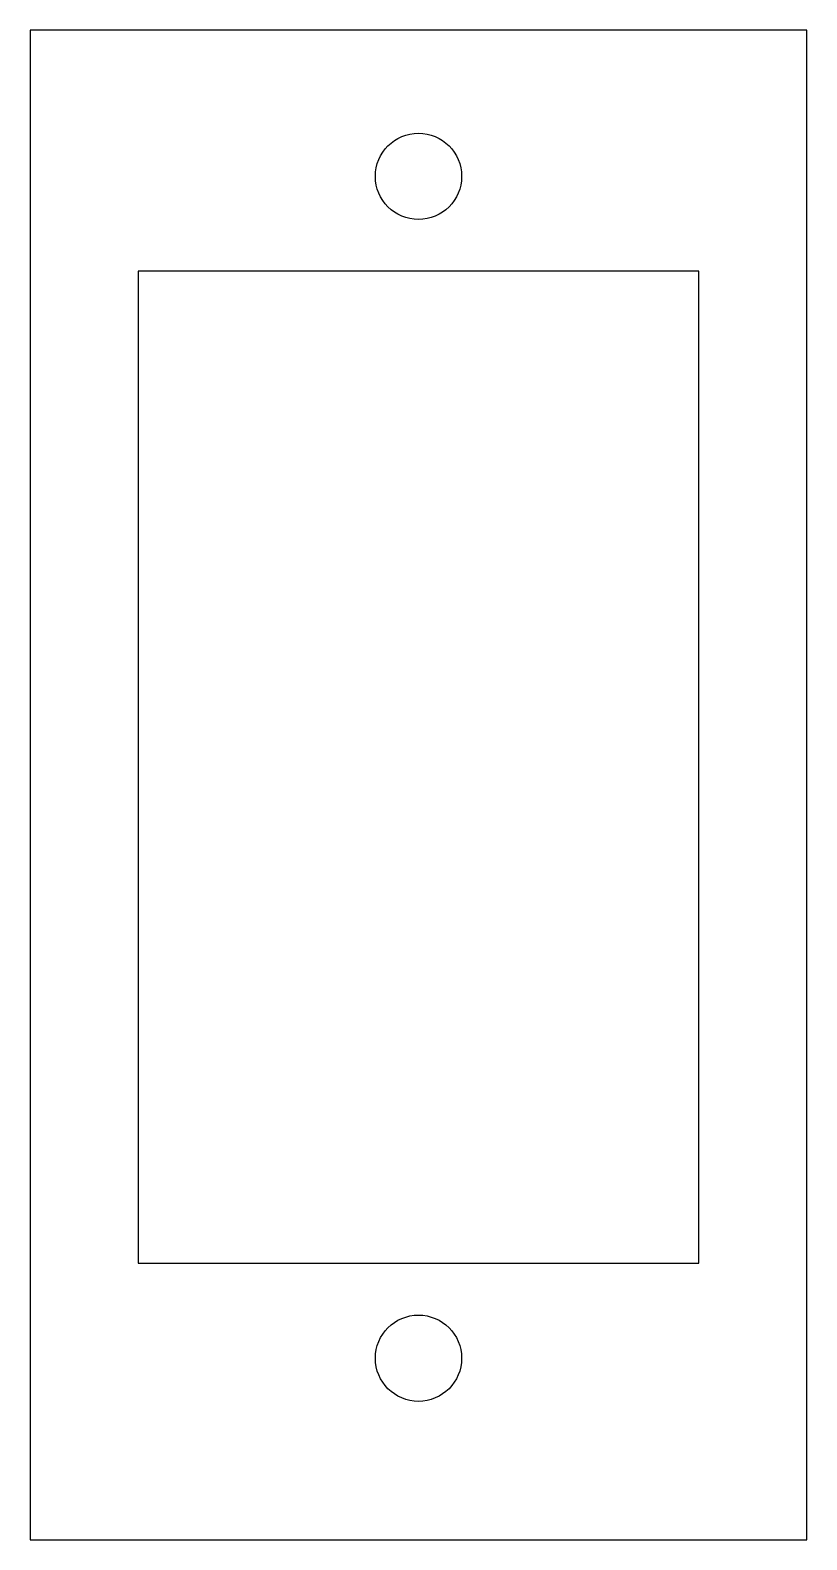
# Model space of a CAD drawing. Header units: millimetres. Extents: x -93 to -75, y -12.8 to 22.2.
import ezdxf

# ---------------------------------------------------------------- set-up
doc = ezdxf.new("R2010")
doc.units = ezdxf.units.MM

msp = doc.modelspace()

# ---------------------------------------------------------------- linework, layer by layer
at = {"color": 7, "linetype": 'Continuous', "lineweight": 25}
for p, q in [((-93, 22.215), (-93, -12.785)), ((-75, 22.215), (-93, 22.215)), ((-75, -12.785), (-75, 22.215)), ((-90.5, 16.625), (-90.5, -6.375)), ((-77.5, 16.625), (-90.5, 16.625)), ((-77.5, -6.375), (-77.5, 16.625)), ((-90.5, -6.375), (-77.5, -6.375)), ((-93, -12.785), (-75, -12.785))]:
    msp.add_line(p, q, dxfattribs=at)
for centre in [(-84, 18.825), (-84, -8.575)]:
    msp.add_circle(centre, 1, dxfattribs=at)

doc.saveas('drawing.dxf')
